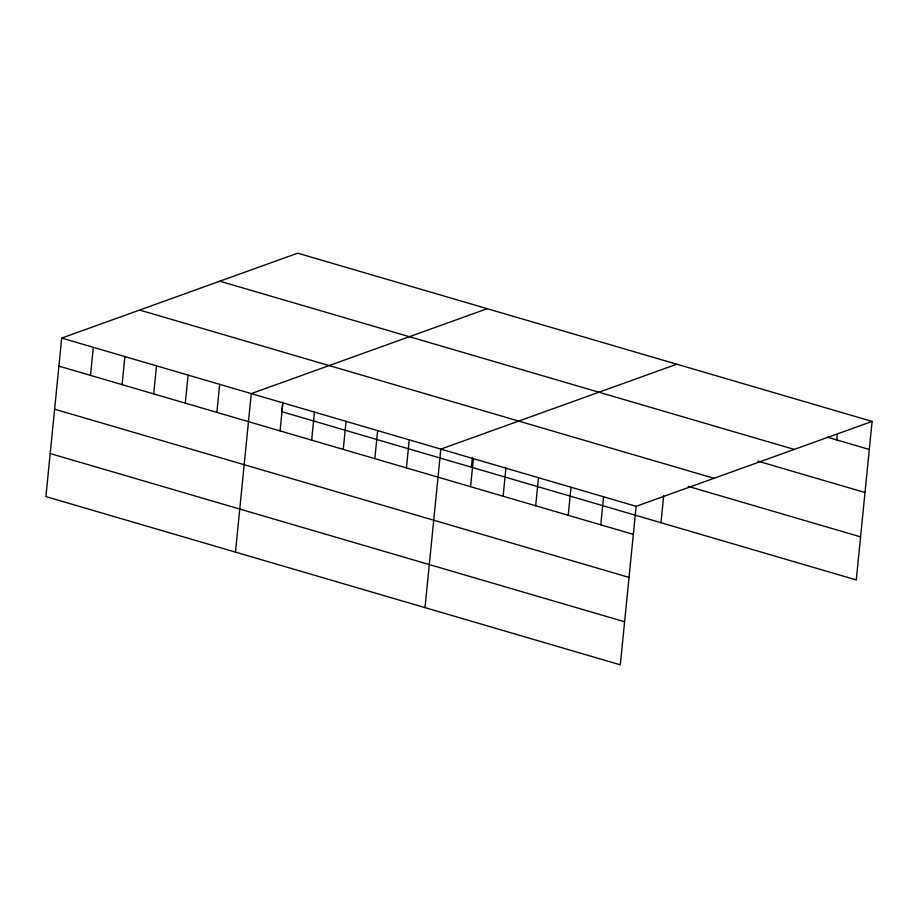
<?xml version="1.0" encoding="UTF-8"?>
<svg xmlns="http://www.w3.org/2000/svg" width="918" height="918" viewBox="0 0 918 918"><rect width="100%" height="100%" fill="white"/><g stroke="black" fill="none" stroke-linecap="round" stroke-linejoin="round"><path stroke-width="1.38" d="M872.1 421.408L297.696 253.173L61.724 338.076L45.9 496.592L620.304 664.827L636.128 506.311L872.1 421.408L856.276 579.924L281.872 411.689L282.813 402.279M90.515 375.382L93.315 347.325M122.105 384.631L124.905 356.574M153.696 393.891L156.496 365.834M185.287 403.14L188.087 375.083M216.877 412.389L219.677 384.332M235.456 552.108L251.28 393.592L487.251 308.689M280.07 430.898L282.87 402.841M311.661 440.147L314.461 412.09M343.252 449.407L346.052 421.351M374.842 458.656L377.642 430.599M406.433 467.905L409.233 439.848M425 607.624L440.824 449.109L676.807 364.205M471.427 467.216L472.368 457.795M470.578 486.689L473.378 458.644M503.121 496.225L505.921 468.169M535.676 505.761L538.476 477.704M568.219 515.296L571.019 487.24M600.774 524.832L603.574 496.776M660.983 522.732L663.668 495.823M836.746 439.929L837.308 434.317M827.256 437.152L869.3 449.464M219.827 281.195L794.231 449.418M757.866 461.134L864.997 492.518M139.593 310.054L713.997 478.289M688.339 486.425L860.579 536.869M61.724 338.076L636.128 506.311M58.924 366.133L633.328 534.356M54.621 409.187L629.025 577.411M50.192 453.538L624.596 621.773"/></g></svg>
